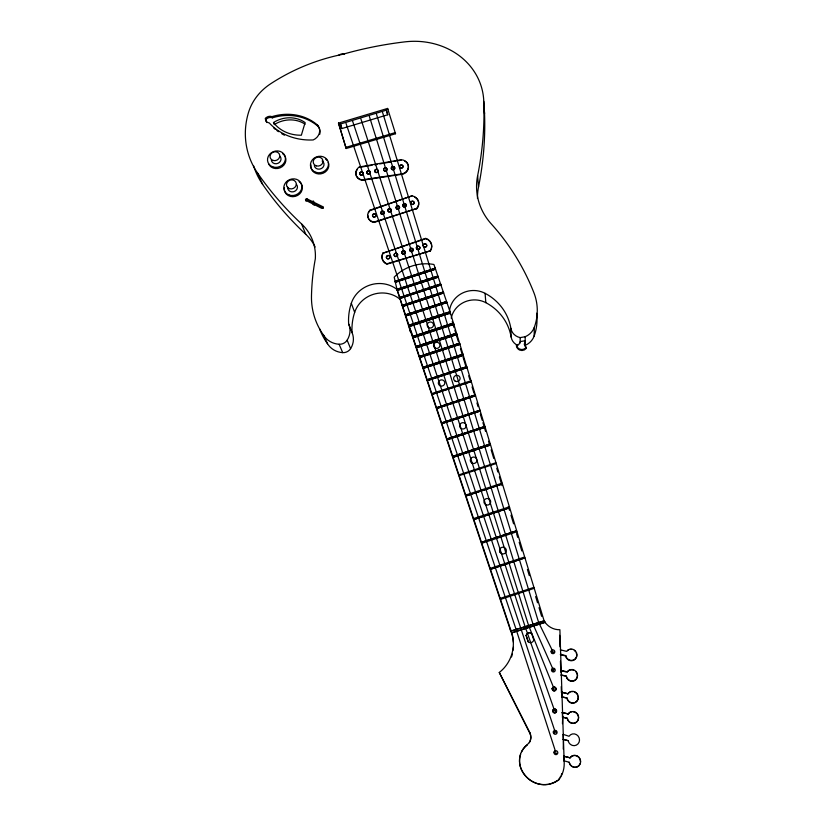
<?xml version="1.0" encoding="UTF-8"?>
<svg xmlns="http://www.w3.org/2000/svg" width="826" height="826" viewBox="0 0 826 826"><rect width="100%" height="100%" fill="white"/><g stroke="black" fill="none" stroke-linecap="round" stroke-linejoin="round"><path stroke-width="1.24" d="M524.727 557.963L490.489 569.3L524.727 557.963L524.448 557.065L490.19 568.412M315.14 246.995A50.882 46.524 -24.2 0 0 305.775 234.305A355.686 307.788 -3.7 0 1 262.678 184.446L257.712 173.264A87.257 77.644 -16.3 0 1 248.471 112.573A53.504 47.392 -17.9 0 1 270.546 83.849A189.598 173.315 -15.3 0 1 338.67 55.177L343.182 54.175A378.504 361.984 -12.1 0 1 404.946 41.858A73.008 64.882 -11.5 0 1 483.788 101.371A379.371 328.851 -26.8 0 1 477.635 175.67A65.708 59.617 -2.8 0 0 491.274 223.908A255.41 240.077 -28.9 0 1 533.885 292.683A55.187 51.811 -6.3 0 1 534.339 327.272A16.912 15.9 -2.2 0 1 525.181 336.74L525.171 345.371A16.582 15.622 -1.9 0 0 534.143 336.079A54.103 50.913 -6.2 0 0 536.601 313.219M526.317 348.314L524.448 343.843L525.171 340.735L520.194 341.592L519.688 343.74L516.446 345.289L516.467 346.27A5.462 5.162 -1.1 0 0 526.317 348.314L524.913 345.691M526.172 635.566L526.172 635.421A3.8 3.717 61.3 0 1 531.469 633.057L533.772 639.943A3.48 3.407 61.7 0 1 528.196 641.802L526.172 635.566A3.8 3.707 61.4 0 1 531.459 633.201L531.469 633.057M305.94 201.11L307.272 200.119L323.286 208.049L322.811 206.696L306.756 198.756L305.486 199.293L305.775 200.326L321.768 208.358L323.162 207.956L322.811 206.696M534.143 336.079L534.339 327.272M528.206 641.802L526.172 635.421M533.648 587.462L500.215 598.385M533.957 588.484L533.648 587.379M559.223 778.619A25.864 24.615 72.2 0 1 558.376 779.775L558.789 779.847A26.184 24.914 72.1 0 0 564.21 763.43L559.894 629.742A17.563 17.14 50.5 0 1 545.108 622.412L511.779 632.737A36.695 36.014 78.5 0 1 499.276 672.467L529.807 732.559A9.664 9.262 73.4 0 1 527.225 744.691L527.195 745.052A20.258 19.287 72.1 0 0 521.495 752.114M529.383 742.646A9.551 9.148 73.4 0 0 529.745 733.054L529.807 732.559M544.189 620.749L545.077 622.597L544.189 620.749L511.149 631.105M525.171 341.716L524.448 344.824L524.448 343.843M560.668 653.696L560.482 654.347L565.758 655.627A5.772 5.586 57.3 0 0 573.76 659.922A5.772 5.586 57.3 0 0 575.557 651.095A5.772 5.586 57.3 0 0 566.626 651.373L560.338 649.845M576.197 652.726A5.751 5.565 57.3 0 1 572.934 660.532A5.751 5.565 57.3 0 1 565.634 655.989L565.758 655.627M561.195 669.783L560.751 671.022L560.441 661.234M561.03 675.183L566.347 676.153A5.813 5.617 60.1 0 0 574.38 680.5A5.813 5.617 60.1 0 0 576.187 671.59A5.813 5.617 60.1 0 0 567.214 671.858L560.999 670.34L561.071 672.612M561.897 691.734L561.453 692.725L561.257 686.582M561.597 697.278L562.052 696.349M561.587 692.436L567.947 693.726A5.875 5.648 62.6 0 1 576.961 693.468A5.875 5.648 62.6 0 1 575.154 702.461A5.875 5.648 62.6 0 1 567.07 698.053L561.845 696.762L561.701 692.178L567.947 693.726M561.732 696.999L567.07 698.053M562.103 712.869L562.558 712.126M562.702 716.772L562.444 723.679M562.238 712.652L568.216 713.922A5.927 5.668 64.6 0 1 577.271 713.674A5.927 5.668 64.6 0 1 575.454 722.75A5.927 5.668 64.6 0 1 567.338 718.29L562.496 717.082L562.351 712.456L568.216 713.922M562.382 717.267L567.338 718.29M563.27 734.397L569.042 736.276A5.968 5.679 66.3 0 1 578.117 736.038A5.968 5.679 66.3 0 1 576.3 745.166A5.968 5.679 66.3 0 1 568.164 740.674L563.095 739.394M563.425 739.094L563.27 749.11M568.164 740.674L563.218 739.28L563.064 734.613M313.539 203.557L313.085 204.549M563.91 760.911L563.972 756.089M563.631 756.244L570.116 757.803A6.04 5.73 67.6 0 1 579.263 757.587A6.04 5.73 67.6 0 1 577.426 766.827A6.04 5.73 67.6 0 1 569.228 762.264L564.127 760.839M374.188 222.431L374.075 222.029A7.692 7.021 -15.1 0 1 368.014 217.383A7.692 7.021 -15.1 0 1 370.048 210.114L412.06 195.845A8.528 7.785 -12.3 0 1 416.521 208.565L374.188 222.431A7.692 7.021 -15.1 0 1 367.818 215.235M371.37 210.124L412.06 195.845M382.108 256.256A8.58 7.919 -14.7 0 1 383.212 253.107L425.638 238.322A9.117 8.415 -11.9 0 1 430.17 250.867L386.94 264.186A8.58 7.919 -14.7 0 1 382.056 257.351M383.212 253.107L425.71 238.724A9.107 8.405 -11.8 0 1 426.98 239.199M533.957 588.411L500.556 599.397M490.148 444.006L452.762 456.375L490.148 444.006L490.448 445.08L453.071 457.305L490.427 444.946M496.096 463.685L495.837 462.756L458.946 474.836M496.085 463.562L459.204 475.631M502.28 483.984L465.988 495.961L502.28 484.098L502.032 483.179L465.709 495.073M509.497 507.763L473.866 519.554L509.497 507.866L509.229 506.885L473.556 518.573M516.487 530.819L481.486 542.31L516.487 530.819L516.756 531.799L481.795 543.281M408.932 325.145L450.025 311.774L450.407 313.106L409.366 326.466L450.376 312.93M410.181 324.917L450.025 311.774M453.443 323.038L412.711 336.481L453.443 323.038L453.835 324.422L413.103 337.679L453.804 324.257M456.52 333.188L416.067 346.538L456.52 333.188L456.912 334.571L416.469 347.746L456.892 334.406M459.555 343.182L419.381 356.45L459.555 343.182L459.906 344.432L419.732 357.524L459.886 344.266M462.89 354.178L423.015 367.343L462.89 354.178L463.262 355.5L423.346 368.313L463.241 355.335M466.69 366.703L427.166 379.753L466.69 366.703L466.969 367.694L427.445 380.59L466.948 367.539M471.181 381.488L432.06 394.415L471.202 381.643L470.965 380.776L431.791 393.558M475.26 394.942L436.52 407.745L475.26 394.942L475.508 395.83L436.758 408.478L475.487 395.685M479.906 410.264L441.59 422.933L479.906 410.264L480.143 411.141L441.827 423.655L480.133 410.997M484.821 426.453L446.949 438.978L484.821 426.453L485.068 427.352L447.196 439.721L485.048 427.218M408.436 323.709L410.708 332.496L396.934 289.234L437.914 276.101L396.986 289.42A28.569 26.711 -17.3 0 0 351.308 303.256A59.751 56.096 -14.5 0 0 348.655 323.916A19.05 17.811 -22.6 0 1 347.147 340.188L350.606 348.655A8.301 7.795 -22.1 0 1 342.718 352.64A20.227 18.946 -21.4 0 1 327.53 343.771A72.843 68.042 -16.1 0 1 319.528 328.686M397.275 290.256L438.255 277.123L397.327 290.442M374.075 222.029L416.521 208.565M545.139 622.195L511.8 632.912L510.416 628.958L510.582 630.661A36.282 35.59 78.3 0 1 513.39 642.225M512.347 630.558L544.158 620.966L449.561 310.328L433.918 264.485A42.033 39.349 -12.4 0 0 394.198 277.164L396.986 289.42M387.714 114.773L386.217 109.868L387.714 114.773L341.84 128.577L340.436 124.003L385.05 110.581M338.495 123.115L387.59 108.433L395.52 133.74L346.177 148.515L338.495 123.115L346.177 148.515M345.857 147.379L395.282 132.583L395.52 133.74M383.109 252.715A8.59 7.93 -14.7 0 0 386.836 263.804L430.17 250.867M569.228 762.264L569.093 762.295A6.019 5.71 67.7 0 0 580.193 763.523M359.32 166.976L401.126 159.728A7.95 7.176 -12.6 0 1 408.343 165.84A7.95 7.176 -12.6 0 1 402.809 173.728L362.16 179.841A7.857 7.093 -15.1 0 1 355.923 174.513A7.857 7.093 -15.1 0 1 359.32 166.976L359.444 167.42M360.714 167.203L372.103 165.221M374.632 164.787L377.162 164.343M379.692 163.909L382.231 163.465M384.761 163.021L391.09 161.927M393.62 161.493L396.15 161.049M398.679 160.605L401.209 160.172M449.654 310.906L449.561 310.328A23.861 22.416 -7.3 0 1 485.068 293.313A52.606 49.715 -8.9 0 1 510.86 328.325A12.06 11.347 -1.6 0 0 520.153 337.607L525.181 336.74M313.973 205.147L314.892 204.476L314.252 203.444M357.245 169.485A7.847 7.083 -15.1 0 0 362.284 180.274L402.902 174.162A7.94 7.176 -12.6 0 0 408.416 167.926A7.94 7.176 -12.6 0 0 404.637 161.039M560.369 654.708L565.634 655.989M560.885 670.66L565.841 671.868M561.143 674.873L566.347 676.153M563.755 756.193L570.116 757.803M529.745 733.054L499.276 672.467M552.935 651.693L538.624 622.422L382.583 112.429M257.712 173.264A362.325 312.352 -3.8 0 0 301.552 223.908A51.873 47.288 -24.1 0 1 315.315 258.848A263.535 245.239 2.3 0 0 311.485 296.131A74.278 69.219 -16.1 0 0 323.616 335.232L327.53 343.771M411.844 333.291L409.706 328.603L510.582 630.661M553.337 670L532.987 624.136L376.501 114.256M323.616 335.232A20.629 19.277 -21.3 0 0 339.094 344.256L342.718 352.64M301.552 223.908L305.775 234.305M554.132 688.915L528.578 625.458L369.367 116.404M319.703 134.401A10.583 9.406 -17.6 0 0 317.927 126.264L317.556 125.108A47.309 42.219 -19.6 0 0 271.96 116.652A5.359 4.729 -19.5 0 0 265.414 118.397L265.879 119.563A5.121 4.522 -19.4 0 0 266.24 121.628M348.655 323.916L352.082 332.671A18.678 17.511 -22.7 0 1 350.606 348.655M271.96 116.652L272.415 117.819A47.227 42.157 -19.6 0 1 317.927 126.264M273.489 122.527A35.642 31.44 -17.4 0 0 301.356 135.216L305.114 122.589A26.928 23.944 -19 0 0 273.489 122.527L274.294 124.612A26.835 23.882 -19 0 1 305.093 124.179M306.973 198.87L307.478 200.233M351.308 303.256L354.664 312.362A58.584 55.125 -14.5 0 0 352.082 332.671M554.659 710.907L525.068 626.511L360.91 118.944M346.042 123.425L516.043 629.236L555.888 752.62M396.934 289.234L510.437 629.154M555.258 732.249L352.526 120.864M340.467 124.034L341.84 128.577M452.245 321.541L454.114 327.705M454.868 330.173L458.234 341.272M460.474 348.675L462.343 354.839M463.097 357.307L465.709 365.939M468.703 375.809L469.829 379.506M472.069 386.909L473.938 393.073M476.932 402.943L478.058 406.65M480.298 414.043L482.167 420.217M482.921 422.685L485.533 431.317M488.527 441.177L489.653 444.884M491.15 449.819L493.762 458.451M496.756 468.321L497.882 472.018M499.379 476.953L501.991 485.585M508.351 506.555L509.477 510.251M510.974 515.187L513.586 523.818M516.58 533.689L517.706 537.396M519.193 542.321L521.815 550.963M527.422 569.465L529.301 575.629M535.651 596.599L537.53 602.763M539.017 607.699L541.639 616.33M370.048 210.114L370.162 210.527A7.692 7.021 -15.1 0 0 368.53 212.695M387.59 108.433L387.838 109.621M449.829 312.022L450.191 314.252M485.068 293.313L485.833 302.667A51.573 48.837 -8.8 0 1 511.139 337.091A11.822 11.151 -1.3 0 0 518.005 345.526M477.635 175.67L478.522 186.986A64.449 58.646 -2.6 0 0 477.48 198.488M483.788 101.371L484.542 113.864A372.392 323.998 -26.9 0 1 478.522 186.986M559.605 635.287L559.976 646.82M510.86 328.325L511.139 337.091M520.153 337.607L520.204 342.573M338.33 55.487A6.422 5.617 -14.7 0 1 344.525 54.062M526.327 347.343A5.472 5.173 -1.2 0 1 516.446 345.289M451.223 318.186A23.396 22.023 -7.1 0 1 485.833 302.667M567.472 650.661A5.751 5.565 57.3 0 1 568.691 649.886M570.085 649.453A5.751 5.565 57.3 0 1 571.54 649.412M574.287 650.444A5.751 5.565 57.3 0 1 575.392 651.466M576.021 671.899A5.803 5.596 60.2 0 1 574.235 680.789A5.803 5.596 60.2 0 1 566.213 676.453M567.08 672.178A5.803 5.596 60.2 0 1 573.595 670.165M578.086 696.452A5.854 5.627 62.7 0 1 573.595 703.112A5.854 5.627 62.7 0 1 566.946 698.29M567.813 693.974A5.854 5.627 62.7 0 1 570.033 692.085M571.437 691.651A5.854 5.627 62.7 0 1 572.914 691.599M574.359 691.951A5.854 5.627 62.7 0 1 577.611 694.996M573.192 711.723A5.906 5.658 64.6 0 1 578.499 717.649A5.906 5.658 64.6 0 1 573.389 723.4A5.906 5.658 64.6 0 1 567.204 718.465M568.071 714.108A5.906 5.658 64.6 0 1 571.706 711.764M569.971 757.855A6.019 5.71 67.7 0 1 580.492 762.006M561.917 773.549A25.864 24.615 72.2 0 1 561.35 774.881M560.709 776.172A25.864 24.615 72.2 0 1 559.997 777.421M547.628 784.339A25.585 24.367 71.4 0 1 521.795 770.369A20.258 19.287 72.1 0 1 520.617 754.272M557.416 780.467A25.585 24.367 71.4 0 1 548.784 784.132M558.789 779.847A25.905 24.666 71.3 0 1 521.764 770.317A20.505 19.525 72.1 0 1 527.225 744.691M513.431 647.202A36.282 35.59 78.3 0 1 513.132 650.176M512.357 654.089A36.282 35.59 78.3 0 1 511.511 656.949M262.678 184.446A85.646 76.467 -16.3 0 1 253.572 165.758M354.664 312.362A28.012 26.256 -17.3 0 1 399.454 298.785M347.147 340.188A8.456 7.93 -22 0 1 339.094 344.256M483.551 105.181A71.666 63.901 -11.4 0 1 484.542 113.864M280.045 156.393A4.915 4.378 -20.1 0 1 278.011 163.311A4.915 4.378 -20.1 0 1 271.362 160.203M282.657 153.657A9.065 8.095 -20 0 1 282.151 166.687A9.065 8.095 -20 0 1 268.553 163.754M284.464 135.175A57.18 50.303 -16.6 0 1 281.831 133.76M278.476 131.675A57.18 50.303 -16.6 0 1 276.875 130.539M275.326 129.352A57.18 50.303 -16.6 0 1 273.829 128.113M265.879 119.563A5.348 4.729 -19.5 0 1 272.415 117.819M266.819 122.527A5.121 4.522 -19.4 0 1 266.499 122.093M328.273 162.278A9.107 8.167 -17.7 0 1 320.798 173.873A9.107 8.167 -17.7 0 1 310.958 164.932M325.527 158.995A9.107 8.167 -17.7 0 1 327.148 160.461M322.119 160.987A4.935 4.419 -17.7 0 1 321.613 168.432A4.935 4.419 -17.7 0 1 314.314 165.582M386.207 168.163A1.735 1.569 -13.7 0 1 386.692 170.517A1.735 1.569 -13.7 0 1 384.049 170.652A1.735 1.569 -13.7 0 1 384.482 168.256M384.895 168.081A1.735 1.569 -13.7 0 1 385.783 168.029M361.003 172.149A1.735 1.559 -15.3 0 1 363.161 173.832A1.735 1.559 -15.3 0 1 360.487 174.988A1.735 1.559 -15.3 0 1 360.59 172.335M367.322 171.436A1.735 1.559 -14.8 0 1 370.162 171.86A1.735 1.559 -14.8 0 1 368.417 174.059A1.735 1.559 -14.8 0 1 367.054 171.777M411.172 201.843A1.755 1.6 -12.2 0 1 414.063 202.287A1.755 1.6 -12.2 0 1 412.319 204.518A1.755 1.6 -12.2 0 1 410.904 202.194M398.69 206.211A1.755 1.6 -13.3 0 1 398.855 208.906A1.755 1.6 -13.3 0 1 396.129 208.007A1.755 1.6 -13.3 0 1 398.266 206.066M414.858 197.207A8.528 7.775 -12.3 0 1 416.603 208.978M426.681 245.136A1.776 1.631 -11.6 0 1 425.018 247.284A1.776 1.631 -11.6 0 1 423.263 245.301M423.439 244.899A1.776 1.631 -11.6 0 1 424.068 244.269M424.492 244.083A1.776 1.631 -11.6 0 1 425.4 244.031M425.834 244.176A1.776 1.631 -11.6 0 1 426.495 244.744M419.381 246.716A1.776 1.631 -12.2 0 1 418.792 249.442A1.776 1.631 -12.2 0 1 416.397 247.883A1.776 1.631 -12.2 0 1 419.009 246.468M410.243 248.946A1.776 1.631 -12.8 0 1 413.165 249.4A1.776 1.631 -12.8 0 1 411.4 251.682A1.776 1.631 -12.8 0 1 409.975 249.297M394.642 253.892A1.776 1.642 -14.2 0 1 397.564 254.346A1.776 1.642 -14.2 0 1 395.778 256.628A1.776 1.642 -14.2 0 1 394.374 254.243M388.612 255.668A1.776 1.642 -14.9 0 1 389.635 258.156A1.776 1.642 -14.9 0 1 386.744 258.29A1.776 1.642 -14.9 0 1 387.704 255.709M428.136 239.85A9.107 8.405 -11.8 0 1 430.232 251.249M553.503 652.901A1.156 1.125 59.6 0 1 551.809 652.251M551.882 651.373A1.156 1.125 59.6 0 1 552.274 650.95M317.556 125.108A10.604 9.427 -17.6 0 1 313.178 139.945A57.273 50.376 -16.6 0 1 269.245 122.929A5.132 4.522 -19.4 0 1 265.414 118.397M299.064 181.575A9.148 8.229 -19.9 0 1 301.222 191.962A9.148 8.229 -19.9 0 1 290.329 196.402A9.148 8.229 -19.9 0 1 284.423 187.554M296.472 184.415A4.956 4.46 -19.9 0 1 293.839 191.673A4.956 4.46 -19.9 0 1 287.727 187.089M552.171 652.581A1.156 1.125 59.6 0 1 551.851 652.075M554.039 652.013A1.156 1.125 59.6 0 1 553.771 652.54M553.905 671.177A1.167 1.125 62.3 0 1 552.77 671.208M552.202 670.516A1.167 1.125 62.3 0 1 552.171 669.917M553.802 669.174A1.167 1.125 62.3 0 1 554.236 669.587M553.678 671.146A1.167 1.125 62.3 0 1 553.09 671.166M553.843 669.019A1.167 1.125 62.3 0 1 554.277 669.432M554.69 690.071A1.177 1.136 64.5 0 1 553.554 690.102M552.986 689.4A1.177 1.136 64.5 0 1 552.955 688.801M553.028 689.276A1.177 1.136 64.5 0 1 552.997 688.678M553.833 711.878A1.187 1.136 66.6 0 1 553.637 711.64M553.482 710.752A1.187 1.136 66.6 0 1 553.75 710.215M553.978 710.019A1.187 1.136 66.6 0 1 555.124 709.999M555.371 710.174A1.187 1.136 66.6 0 1 555.743 711M555.619 711.599A1.187 1.136 66.6 0 1 555.454 711.847M554.659 733.354A1.198 1.146 68.2 0 1 554.411 733.168M554.329 731.485A1.198 1.146 68.2 0 1 554.556 731.289M555.423 731.155A1.198 1.146 68.2 0 1 555.95 731.454M556.332 732.29A1.198 1.146 68.2 0 1 556.311 732.59M554.607 733.416A1.198 1.146 68.2 0 1 554.174 732.992M554.504 731.351A1.198 1.146 68.2 0 1 554.783 731.227M555.371 731.216A1.198 1.146 68.2 0 1 555.908 731.516M555.588 753.828A1.208 1.146 69.4 0 1 555.299 753.715M556.456 753.694A1.208 1.146 69.4 0 1 556.187 753.818M312.197 201.678C313.353 204.972 314.985 199.19 312.197 201.678M440.609 284.01L399.691 297.505L440.609 284.01M440.919 284.929L399.99 298.434L440.919 284.929M443.655 292.931L402.675 306.446L443.655 292.931M435.23 268.243L395.138 281.294L435.23 268.243M435.539 269.152L395.355 282.224L435.539 269.152M443.335 292.012L402.314 305.362L443.335 292.012M446.587 301.521L405.494 314.892L446.587 301.521M446.928 302.512L405.824 315.883L446.928 302.512M272.745 166.852A9.086 8.105 -20 0 0 285.404 157.745A9.086 8.105 -20 0 0 271.258 152.81A9.086 8.105 -20 0 0 272.745 166.852M273.024 160.44A4.935 4.398 -20 0 0 279.756 155.319A4.935 4.398 -20 0 0 271.971 152.851A4.935 4.398 -20 0 0 273.024 160.44M316.255 165.861A4.956 4.44 -17.7 0 0 322.976 160.709A4.956 4.44 -17.7 0 0 315.098 158.231A4.956 4.44 -17.7 0 0 316.255 165.861M315.79 172.283A9.117 8.188 -17.7 0 0 328.438 163.125A9.117 8.188 -17.7 0 0 314.128 158.148A9.117 8.188 -17.7 0 0 315.79 172.283M392.216 169.671A1.735 1.569 -13.1 0 0 394.787 168.174A1.735 1.569 -13.1 0 0 392.174 166.955A1.735 1.569 -13.1 0 0 392.216 169.671M400.507 168.07A1.735 1.569 -12.6 0 0 403.067 166.573A1.735 1.569 -12.6 0 0 400.455 165.355A1.735 1.569 -12.6 0 0 400.507 168.07M375.603 172.479A1.735 1.559 -14.3 0 0 378.163 170.982A1.735 1.559 -14.3 0 0 375.562 169.764A1.735 1.559 -14.3 0 0 375.603 172.479M403.697 206.82A1.755 1.6 -12.8 0 0 406.289 205.292A1.755 1.6 -12.8 0 0 403.646 204.043A1.755 1.6 -12.8 0 0 403.697 206.82M381.684 214.316A1.755 1.6 -14.5 0 0 384.276 212.788A1.755 1.6 -14.5 0 0 381.653 211.539A1.755 1.6 -14.5 0 0 381.684 214.316M373.445 216.97A1.755 1.6 -15.2 0 0 376.047 215.441A1.755 1.6 -15.2 0 0 373.414 214.182A1.755 1.6 -15.2 0 0 373.445 216.97M388.705 211.786A1.755 1.6 -14 0 0 391.297 210.258A1.755 1.6 -14 0 0 388.664 209.009A1.755 1.6 -14 0 0 388.705 211.786M402.747 254.016A1.776 1.631 -13.5 0 0 405.37 252.457A1.776 1.631 -13.5 0 0 402.696 251.176A1.776 1.631 -13.5 0 0 402.747 254.016M289.152 195.029A9.158 8.239 -19.9 0 0 301.893 185.809A9.158 8.239 -19.9 0 0 287.582 180.76A9.158 8.239 -19.9 0 0 289.152 195.029M289.503 188.679A4.977 4.471 -19.9 0 0 296.276 183.496A4.977 4.471 -19.9 0 0 288.398 180.977A4.977 4.471 -19.9 0 0 289.503 188.679M400.455 167.854A1.735 1.569 -12.6 0 0 403.026 166.346A1.735 1.569 -12.6 0 0 400.414 165.128A1.735 1.569 -12.6 0 0 400.455 167.854M392.174 169.454A1.735 1.569 -13.1 0 0 394.735 167.946A1.735 1.569 -13.1 0 0 392.133 166.728A1.735 1.569 -13.1 0 0 392.174 169.454M384.462 170.765A1.735 1.569 -13.7 0 0 387.033 169.258A1.735 1.569 -13.7 0 0 384.431 168.039A1.735 1.569 -13.7 0 0 384.462 170.765M375.541 172.262A1.735 1.569 -14.3 0 0 378.112 170.765A1.735 1.569 -14.3 0 0 375.51 169.536A1.735 1.569 -14.3 0 0 375.541 172.262M367.642 173.677A1.735 1.559 -14.8 0 0 370.213 172.169A1.735 1.559 -14.8 0 0 367.622 170.951A1.735 1.559 -14.8 0 0 367.642 173.677M360.549 174.844A1.735 1.559 -15.3 0 0 363.12 173.336A1.735 1.559 -15.3 0 0 360.528 172.118A1.735 1.559 -15.3 0 0 360.549 174.844M411.544 204.136A1.755 1.6 -12.2 0 0 414.136 202.618A1.755 1.6 -12.2 0 0 411.493 201.368A1.755 1.6 -12.2 0 0 411.544 204.136M403.656 206.614A1.755 1.6 -12.8 0 0 406.247 205.085A1.755 1.6 -12.8 0 0 403.594 203.836A1.755 1.6 -12.8 0 0 403.656 206.614M396.945 208.875A1.755 1.6 -13.3 0 0 399.536 207.347A1.755 1.6 -13.3 0 0 396.893 206.087A1.755 1.6 -13.3 0 0 396.945 208.875M388.654 211.58A1.755 1.6 -14 0 0 391.245 210.052A1.755 1.6 -14 0 0 388.612 208.802A1.755 1.6 -14 0 0 388.654 211.58M381.633 214.11A1.755 1.6 -14.5 0 0 384.224 212.581A1.755 1.6 -14.5 0 0 381.591 211.332A1.755 1.6 -14.5 0 0 381.633 214.11M373.393 216.763A1.755 1.6 -15.2 0 0 375.985 215.235A1.755 1.6 -15.2 0 0 373.362 213.975A1.755 1.6 -15.2 0 0 373.393 216.763M424.099 246.912A1.776 1.631 -11.6 0 0 426.712 245.353A1.776 1.631 -11.6 0 0 424.027 244.073A1.776 1.631 -11.6 0 0 424.099 246.912M417.264 249.204A1.776 1.631 -12.2 0 0 419.887 247.645A1.776 1.631 -12.2 0 0 417.202 246.365A1.776 1.631 -12.2 0 0 417.264 249.204M410.625 251.31A1.776 1.631 -12.8 0 0 413.248 249.762A1.776 1.631 -12.8 0 0 410.563 248.471A1.776 1.631 -12.8 0 0 410.625 251.31M402.706 253.819A1.776 1.642 -13.5 0 0 405.329 252.271A1.776 1.642 -13.5 0 0 402.654 250.98A1.776 1.642 -13.5 0 0 402.706 253.819M395.004 256.256A1.776 1.642 -14.2 0 0 397.626 254.707A1.776 1.642 -14.2 0 0 394.952 253.417A1.776 1.642 -14.2 0 0 395.004 256.256M387.27 258.559A1.776 1.642 -14.9 0 0 389.893 257A1.776 1.642 -14.9 0 0 387.229 255.709A1.776 1.642 -14.9 0 0 387.27 258.559M428.591 327.592A3.211 3.025 -12.2 0 0 433.536 325.103A3.211 3.025 -12.2 0 0 428.89 322.346A3.211 3.025 -12.2 0 0 428.591 327.592M455.095 381.096A3.263 3.108 -9.4 0 0 460.113 378.556A3.263 3.108 -9.4 0 0 455.374 375.696A3.263 3.108 -9.4 0 0 455.095 381.096M439.804 385.618A3.263 3.118 -11.8 0 0 444.822 383.078A3.263 3.118 -11.8 0 0 440.103 380.218A3.263 3.118 -11.8 0 0 439.804 385.618M461.125 428.529A3.294 3.19 -8.7 0 0 466.194 425.948A3.294 3.19 -8.7 0 0 461.393 423.005A3.294 3.19 -8.7 0 0 461.125 428.529M471.811 463.025A3.325 3.242 -6 0 0 476.932 460.412A3.325 3.242 -6 0 0 472.069 457.408A3.325 3.242 -6 0 0 471.811 463.025M485.512 504.572A3.366 3.314 1 0 0 490.685 501.919A3.366 3.314 1 0 0 485.76 498.842A3.366 3.314 1 0 0 485.512 504.572M499.926 552.119A3.418 3.387 25.9 0 0 505.832 552.387A3.418 3.387 25.9 0 0 503.075 547.173A3.418 3.387 25.9 0 0 499.926 552.119M434.961 347.983A3.232 3.056 -11.8 0 0 439.938 345.475A3.232 3.056 -11.8 0 0 435.261 342.676A3.232 3.056 -11.8 0 0 434.961 347.983M551.118 651.301A1.91 1.859 59.6 0 0 553.503 653.593A1.91 1.859 59.6 0 0 554.215 650.403A1.91 1.859 59.6 0 0 551.118 651.301M551.51 669.587A1.931 1.869 62.3 0 0 553.905 671.899A1.931 1.869 62.3 0 0 554.618 668.688A1.931 1.869 62.3 0 0 551.51 669.587M552.295 688.502A1.941 1.879 64.5 0 0 554.7 690.835A1.941 1.879 64.5 0 0 555.413 687.593A1.941 1.879 64.5 0 0 552.295 688.502M552.305 688.461A1.941 1.879 64.5 0 0 554.711 690.794A1.941 1.879 64.5 0 0 555.423 687.552A1.941 1.879 64.5 0 0 552.305 688.461M552.821 710.453A1.962 1.889 66.5 0 0 555.237 712.807A1.962 1.889 66.5 0 0 555.96 709.534A1.962 1.889 66.5 0 0 552.821 710.453A1.962 1.889 66.5 0 0 555.227 712.838A1.962 1.889 66.5 0 0 555.95 709.565A1.962 1.889 66.5 0 0 552.811 710.474M553.337 731.846A1.982 1.889 68.2 0 0 555.764 734.231A1.982 1.889 68.2 0 0 556.487 730.927A1.982 1.889 68.2 0 0 553.337 731.846M554.019 752.156A1.993 1.9 69.4 0 0 556.456 754.561A1.993 1.9 69.4 0 0 557.189 751.237A1.993 1.9 69.4 0 0 554.019 752.156"/></g></svg>
